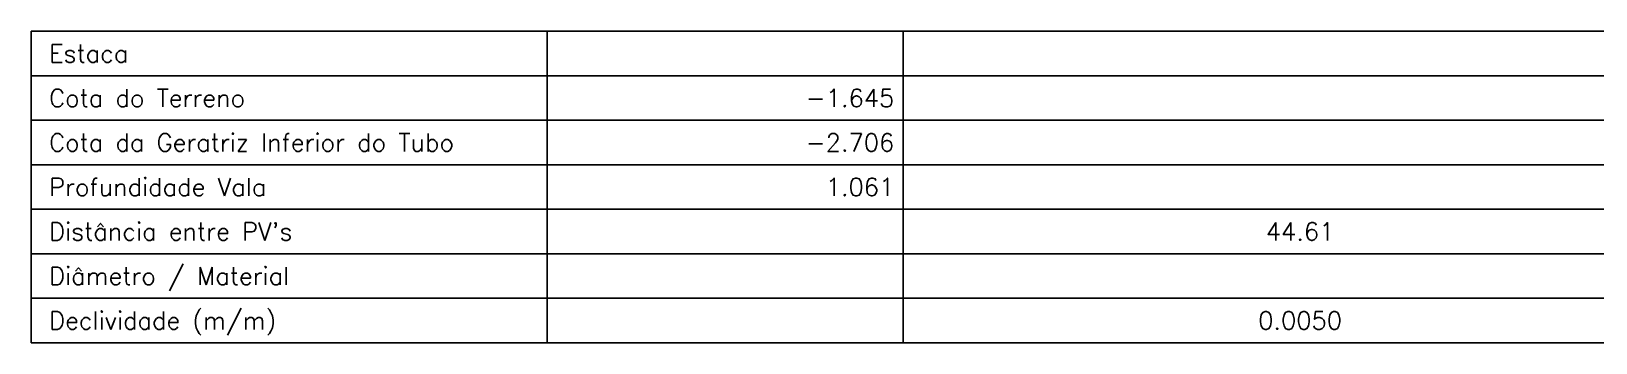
# Model space of a CAD drawing. Extents: x -44 to 14114764, y -20 to 289527804.
# Drawn here: x 359018.4 to 359106.3, y 7353562.6 to 7353580.1 of the extents above; entities that cross this region are included whole.
import ezdxf
from ezdxf.enums import TextEntityAlignment as Align

# ---------------------------------------------------------------- set-up
doc = ezdxf.new("R2010")
doc.units = 0
doc.layers.add('PS_PERFIL_COTA_LIN', color=7, linetype='Continuous')
doc.layers.add('PS_PERFIL_COTA_TXT', color=5, linetype='Continuous')
doc.styles.add('ROMANS', font='ROMANS.shx', dxfattribs={"height": 2})

msp = doc.modelspace()

# ---------------------------------------------------------------- linework, layer by layer
at = {"layer": 'PS_PERFIL_COTA_LIN', "linetype": 'Continuous'}
for points in [[(359047.4, 7353580.119), (359047.4, 7353577.619), (359018.4, 7353577.619), (359018.4, 7353580.119)], [(359047.4, 7353580.119), (359047.4, 7353577.619), (359067.4, 7353577.619), (359067.4, 7353580.119)], [(359067.4, 7353580.119), (359067.4, 7353577.619), (359112.015, 7353577.619), (359112.015, 7353580.119)], [(359047.4, 7353577.619), (359047.4, 7353575.119), (359018.4, 7353575.119), (359018.4, 7353577.619)], [(359047.4, 7353577.619), (359047.4, 7353575.119), (359067.4, 7353575.119), (359067.4, 7353577.619)], [(359067.4, 7353577.619), (359067.4, 7353575.119), (359112.015, 7353575.119), (359112.015, 7353577.619)], [(359047.4, 7353575.119), (359047.4, 7353572.619), (359018.4, 7353572.619), (359018.4, 7353575.119)], [(359047.4, 7353575.119), (359047.4, 7353572.619), (359067.4, 7353572.619), (359067.4, 7353575.119)], [(359067.4, 7353575.119), (359067.4, 7353572.619), (359112.015, 7353572.619), (359112.015, 7353575.119)], [(359047.4, 7353572.619), (359047.4, 7353570.119), (359018.4, 7353570.119), (359018.4, 7353572.619)], [(359047.4, 7353572.619), (359047.4, 7353570.119), (359067.4, 7353570.119), (359067.4, 7353572.619)], [(359067.4, 7353572.619), (359067.4, 7353570.119), (359112.015, 7353570.119), (359112.015, 7353572.619)], [(359047.4, 7353570.119), (359047.4, 7353567.619), (359018.4, 7353567.619), (359018.4, 7353570.119)], [(359047.4, 7353570.119), (359047.4, 7353567.619), (359067.4, 7353567.619), (359067.4, 7353570.119)], [(359067.4, 7353570.119), (359067.4, 7353567.619), (359112.015, 7353567.619), (359112.015, 7353570.119)], [(359047.4, 7353567.619), (359047.4, 7353565.119), (359018.4, 7353565.119), (359018.4, 7353567.619)], [(359047.4, 7353567.619), (359047.4, 7353565.119), (359067.4, 7353565.119), (359067.4, 7353567.619)], [(359067.4, 7353567.619), (359067.4, 7353565.119), (359169.449, 7353565.119), (359169.449, 7353567.619)], [(359047.4, 7353565.119), (359047.4, 7353562.619), (359018.4, 7353562.619), (359018.4, 7353565.119)], [(359047.4, 7353565.119), (359047.4, 7353562.619), (359067.4, 7353562.619), (359067.4, 7353565.119)], [(359067.4, 7353565.119), (359067.4, 7353562.619), (359112.015, 7353562.619), (359112.015, 7353565.119)]]:
    msp.add_lwpolyline(points, close=True, dxfattribs=at)
for points in [[(359067.4, 7353570.119), (359112.015, 7353570.119)], [(359047.4, 7353567.619), (359067.4, 7353567.619)], [(359067.4, 7353567.619), (359112.015, 7353567.619)], [(359067.4, 7353567.619), (359112.015, 7353567.619)], [(359047.4, 7353565.119), (359067.4, 7353565.119)], [(359067.4, 7353565.119), (359112.015, 7353565.119)], [(359067.4, 7353565.119), (359112.015, 7353565.119)], [(359067.4, 7353562.619), (359112.015, 7353562.619)]]:
    msp.add_lwpolyline(points, dxfattribs=at)

# ---------------------------------------------------------------- texts
at = {"layer": 'PS_PERFIL_COTA_TXT', "style": 'ROMANS'}
for s, p in [('Estaca', (359019.4, 7353578.869)), ('Cota do Terreno', (359019.4, 7353576.369)), ('Cota da Geratriz Inferior do Tubo', (359019.4, 7353573.869)), ('Profundidade Vala', (359019.4, 7353571.369)), ("Distância entre PV's", (359019.4, 7353568.869)), ('Diâmetro / Material', (359019.4, 7353566.369)), ('Declividade (m/m)', (359019.4, 7353563.869))]:
    msp.add_text(s, height=1, dxfattribs=at).set_placement(p, align=Align.MIDDLE_LEFT)
for s, p in [('-1.645', (359066.9, 7353576.369)), ('-2.706', (359066.9, 7353573.869)), ('1.061', (359066.9, 7353571.369))]:
    msp.add_text(s, height=1, dxfattribs=at).set_placement(p, align=Align.MIDDLE_RIGHT)
for s, p in [('44.61', (359089.707, 7353568.869)), ('0.0050', (359089.707, 7353563.869))]:
    msp.add_text(s, height=1, dxfattribs=at).set_placement(p, align=Align.MIDDLE_CENTER)

doc.saveas('drawing.dxf')
